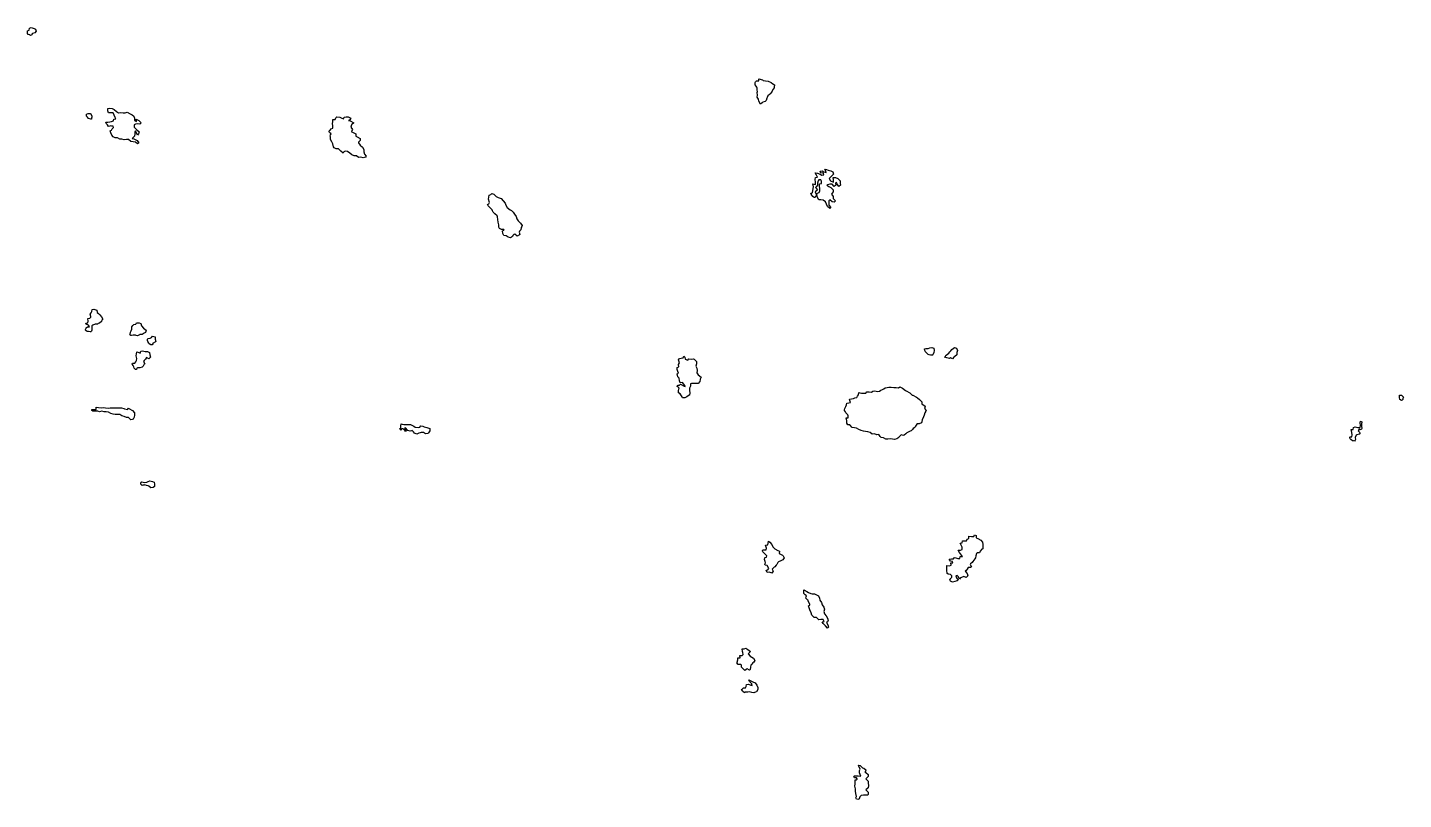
# Model space of a CAD drawing. Extents: x 450006 to 454999, y 6465006 to 6474995.
# Drawn here: x 450026 to 451259, y 6466562 to 6467254 of the extents above; entities that cross this region are included whole.
import ezdxf

# ---------------------------------------------------------------- set-up
doc = ezdxf.new("R2010")
doc.units = 0

msp = doc.modelspace()

# ---------------------------------------------------------------- linework, layer by layer
at = {"layer": '1010'}
for points in [[(450027, 6467248.22), (450026.5, 6467249), (450026.5, 6467249.48), (450026.42, 6467251), (450026.52, 6467251.46), (450027.86, 6467252.12), (450028.3, 6467253.68), (450029.6, 6467254.38), (450032.4, 6467253.58), (450033.54, 6467253), (450034.22, 6467251), (450033, 6467249.58), (450031, 6467249.12), (450030.78, 6467249.2), (450030.86, 6467249), (450030.32, 6467247.66), (450029, 6467247.28), (450028.06, 6467247.92), (450027, 6467248.22), (450027, 6467248.22)], [(450679, 6467201.92), (450678.16, 6467203), (450678.24, 6467203.74), (450678.22, 6467205), (450678.32, 6467205.66), (450679.32, 6467206.66), (450681.34, 6467206.64), (450681.52, 6467208.46), (450684.62, 6467207.36), (450685.32, 6467207), (450687.46, 6467206.52), (450689.7, 6467206.28), (450692.56, 6467205), (450694.04, 6467203.94), (450695.54, 6467203), (450695.16, 6467201), (450695, 6467200.32), (450694.16, 6467199), (450693.14, 6467197), (450693, 6467196.72), (450691.54, 6467195), (450691, 6467194.22), (450689.56, 6467193), (450689, 6467191.74), (450688.64, 6467191), (450687.96, 6467189), (450687, 6467188.02), (450685, 6467187.46), (450684.48, 6467187), (450683, 6467185.7), (450681.5, 6467188.48), (450681, 6467190), (450680, 6467191.98), (450680.2, 6467193.78), (450679.86, 6467196.12), (450680.34, 6467197), (450679.9, 6467198.08), (450679.86, 6467199), (450680, 6467199.98), (450679.64, 6467201), (450679, 6467201.92), (450679, 6467201.92)], [(450081, 6467172.76), (450080.74, 6467173), (450080, 6467173.98), (450079.18, 6467175), (450079.18, 6467176.8), (450080.64, 6467177.34), (450082.64, 6467177.34), (450083.24, 6467177), (450084.1, 6467175), (450083.94, 6467174.04), (450083.84, 6467173), (450083.8, 6467172.18), (450083, 6467172.26), (450081.14, 6467172.84), (450081, 6467172.76), (450081, 6467172.76)], [(450097, 6467168.44), (450096.66, 6467169), (450096.62, 6467169.36), (450097, 6467169.56), (450098.42, 6467169.56), (450100.22, 6467169.76), (450101.7, 6467170.28), (450103.32, 6467170.66), (450103.62, 6467172.36), (450105.44, 6467172.54), (450105, 6467173.76), (450104.04, 6467175.94), (450103, 6467178.04), (450101, 6467178), (450099, 6467178), (450098.28, 6467179.7), (450098.3, 6467181.68), (450100, 6467181.98), (450102.2, 6467181.78), (450103.98, 6467181), (450106.16, 6467179), (450108, 6467177.98), (450109.66, 6467178.32), (450112.08, 6467177.9), (450113.94, 6467178.04), (450115.52, 6467178.46), (450118.46, 6467177), (450120, 6467175.98), (450121.66, 6467175), (450122.36, 6467173), (450122.36, 6467171), (450123.9, 6467170.08), (450123.82, 6467172.16), (450126.16, 6467171), (450128.24, 6467169), (450127, 6467167.74), (450125, 6467167.9), (450123, 6467167.62), (450121.98, 6467167), (450121.98, 6467165), (450124.16, 6467163), (450126.36, 6467161), (450125.78, 6467159), (450125, 6467158), (450124, 6467159.98), (450123, 6467161.82), (450122.4, 6467161), (450122.64, 6467159), (450122.24, 6467157), (450121, 6467155.74), (450120.22, 6467155), (450121.5, 6467154.48), (450124.48, 6467153), (450126.22, 6467151), (450125, 6467150.2), (450123, 6467151.5), (450121, 6467151.86), (450119, 6467152.28), (450117, 6467154.08), (450115, 6467153.96), (450113, 6467153.66), (450111, 6467154.24), (450109, 6467154.32), (450107, 6467155.6), (450105, 6467155.62), (450103, 6467156.5), (450102, 6467157.98), (450101, 6467159.86), (450100.3, 6467161.68), (450101.62, 6467162.36), (450102.28, 6467163.7), (450103.32, 6467164.66), (450103, 6467166), (450102.02, 6467165.96), (450101, 6467166.34), (450100.1, 6467165.88), (450099, 6467165.52), (450097.96, 6467167), (450097, 6467168.44), (450097, 6467168.44)], [(450297, 6467160.32), (450296.52, 6467161), (450296.56, 6467161.42), (450297, 6467161.96), (450297.62, 6467162.36), (450298.3, 6467163.68), (450299.82, 6467164.16), (450299.84, 6467166.14), (450299.7, 6467168.28), (450300, 6467169.98), (450300, 6467171.98), (450302, 6467171.98), (450302.52, 6467173.46), (450303.58, 6467174.4), (450306, 6467173.98), (450307.98, 6467173), (450309.5, 6467172.48), (450310, 6467173.98), (450311.7, 6467174.28), (450313.64, 6467174.34), (450315.9, 6467173), (450315, 6467171.56), (450313.98, 6467171), (450315.32, 6467170.66), (450318.66, 6467169), (450317, 6467167.32), (450316.66, 6467167), (450316.12, 6467165), (450317.58, 6467163), (450317, 6467162), (450316.52, 6467161), (450317.54, 6467160.44), (450320.44, 6467159), (450320.52, 6467157), (450321.7, 6467156.28), (450324.28, 6467155), (450324.36, 6467153), (450323, 6467151.52), (450322.74, 6467151), (450324.42, 6467149), (450326.32, 6467147), (450327.62, 6467145), (450327.5, 6467143), (450328.34, 6467141), (450329.62, 6467139), (450329, 6467138.24), (450327, 6467137.66), (450325, 6467138.22), (450323, 6467138), (450321, 6467139.46), (450319, 6467139.48), (450317, 6467140.32), (450315, 6467141.66), (450313, 6467143.32), (450311, 6467143.54), (450309.82, 6467143), (450309, 6467141.84), (450307, 6467143.4), (450305, 6467145.54), (450303, 6467145.7), (450301, 6467146.54), (450300.58, 6467147.4), (450300, 6467149.98), (450299, 6467151.82), (450297.9, 6467154.08), (450297.76, 6467155), (450297.68, 6467156.3), (450297.54, 6467157), (450297.86, 6467158.12), (450298.32, 6467159), (450297, 6467160.32), (450297, 6467160.32)], [(450729, 6467104), (450728.36, 6467105), (450728, 6467105.98), (450729, 6467105.98), (450729.38, 6467106.6), (450729.9, 6467108.08), (450730, 6467109.98), (450730.28, 6467111.7), (450729.78, 6467114.2), (450732.2, 6467113.78), (450732.22, 6467115.76), (450731.8, 6467118.18), (450732.1, 6467119.88), (450733.86, 6467120.12), (450733, 6467122), (450732, 6467123.98), (450734.08, 6467123.9), (450736.22, 6467123), (450737.88, 6467122.1), (450739.74, 6467122.24), (450739, 6467124), (450737, 6467123.82), (450736.22, 6467125.76), (450738.14, 6467125.84), (450739.7, 6467125), (450741.6, 6467124.38), (450741, 6467126.26), (450740.56, 6467127.42), (450742.02, 6467127), (450743.56, 6467126.42), (450746, 6467125.98), (450747.82, 6467125), (450748.32, 6467123), (450747, 6467121.66), (450746.36, 6467121), (450745, 6467119.62), (450744.54, 6467119), (450745.62, 6467117), (450748.36, 6467115.62), (450748.2, 6467117.78), (450748, 6467119.98), (450749.94, 6467120.04), (450752.04, 6467119), (450754.38, 6467117), (450754.22, 6467115), (450754.62, 6467113), (450753, 6467111.88), (450751.36, 6467114.62), (450751, 6467115.32), (450749.98, 6467115), (450750.22, 6467113), (450749, 6467111.76), (450747, 6467114), (450745, 6467114), (450743, 6467113.38), (450742.38, 6467113), (450744.08, 6467111.9), (450745.98, 6467111), (450747.98, 6467109), (450747.98, 6467107), (450747, 6467106), (450746.34, 6467105), (450747.92, 6467103), (450747.98, 6467101), (450750.1, 6467099), (450749, 6467097.88), (450747, 6467098), (450745, 6467100), (450744.14, 6467099), (450744.12, 6467097), (450743.98, 6467095), (450745.98, 6467093), (450745, 6467092.22), (450743, 6467094), (450742, 6467095.98), (450741, 6467098), (450739, 6467099.76), (450737, 6467099.82), (450735, 6467099.9), (450733.9, 6467102.08), (450733.42, 6467104.56), (450734.06, 6467105.92), (450735.46, 6467106.52), (450736.02, 6467107.96), (450736, 6467109.98), (450735.88, 6467112.1), (450735.82, 6467114.16), (450737.38, 6467114.6), (450737.4, 6467116.58), (450737, 6467117.84), (450735, 6467117.86), (450734.52, 6467117), (450733.98, 6467115), (450733.98, 6467113), (450733, 6467112), (450732.16, 6467111), (450733.86, 6467109), (450733, 6467108.1), (450731.76, 6467107), (450732.6, 6467105), (450732.6, 6467103.38), (450732.08, 6467103), (450731.94, 6467102.04), (450731, 6467101.9), (450729.9, 6467103), (450729, 6467104), (450729, 6467104)], [(450439, 6467094.52), (450438.62, 6467095), (450438.36, 6467095.62), (450439, 6467095.98), (450439.7, 6467096.28), (450440.32, 6467097.66), (450439.36, 6467100.62), (450439.54, 6467102.44), (450439.8, 6467104.18), (450441.4, 6467104.58), (450442.24, 6467105.74), (450443.98, 6467105), (450446.18, 6467103), (450447.86, 6467102.12), (450450.52, 6467101), (450452.56, 6467099), (450454.08, 6467097), (450454.66, 6467095), (450456.12, 6467093), (450458.58, 6467091), (450459.76, 6467090.22), (450461.48, 6467089), (450462.6, 6467087), (450464.2, 6467085), (450464.66, 6467083), (450465.78, 6467081), (450467.96, 6467079), (450469.34, 6467077), (450469, 6467076), (450468.62, 6467075), (450468.18, 6467073), (450467, 6467071.7), (450466.8, 6467071), (450467.38, 6467069), (450467, 6467068.46), (450465, 6467067.32), (450463, 6467069.24), (450461.98, 6467069), (450461, 6467068), (450460.64, 6467067), (450459, 6467065.96), (450457, 6467066.32), (450455, 6467067.52), (450453, 6467068), (450452.18, 6467069.8), (450451.76, 6467072.22), (450453.32, 6467072.66), (450453, 6467073.32), (450451, 6467073.4), (450449, 6467074.16), (450448.44, 6467075.54), (450448.56, 6467077.42), (450448, 6467079.98), (450447.78, 6467082.2), (450447.24, 6467084.74), (450447, 6467085.46), (450445, 6467087.44), (450443.5, 6467089), (450443, 6467089.98), (450442.44, 6467091), (450441, 6467092.52), (450440.52, 6467093), (450439, 6467094.52), (450439, 6467094.52)], [(450079, 6466982.38), (450078.38, 6466983), (450078.32, 6466983.66), (450078.8, 6466985), (450078.84, 6466985.14), (450080, 6466985.98), (450081.9, 6466986.08), (450081, 6466987.46), (450079, 6466988.42), (450078.6, 6466989.38), (450080.34, 6466989.64), (450080.86, 6466991.12), (450080.34, 6466993.64), (450082.16, 6466993.82), (450083.22, 6466994.76), (450083, 6466995.24), (450082.38, 6466997.6), (450083.46, 6466998.52), (450084.06, 6466999.92), (450084.46, 6467001.52), (450085.96, 6467002.02), (450088.56, 6467001), (450088.74, 6466999), (450089.94, 6466998.04), (450091.26, 6466997), (450092.58, 6466995), (450093.76, 6466993), (450093, 6466992), (450092.76, 6466991), (450091, 6466989.36), (450089.74, 6466989), (450089, 6466988.54), (450087, 6466988.52), (450085, 6466987.52), (450084.04, 6466987), (450084.08, 6466985), (450084.12, 6466983), (450083.66, 6466982.32), (450083, 6466981.66), (450082.46, 6466981.52), (450081, 6466982), (450079.96, 6466982.02), (450079, 6466982.38), (450079, 6466982.38)], [(450119, 6466978.28), (450117.94, 6466979), (450118.34, 6466979.64), (450118.58, 6466981), (450118.8, 6466981.18), (450119.32, 6466982.66), (450119.84, 6466984.14), (450119.96, 6466986.02), (450120.74, 6466987.24), (450121.74, 6466988.24), (450123.52, 6466988.46), (450124.16, 6466989.82), (450126.42, 6466989.56), (450127.98, 6466989), (450128.44, 6466987), (450130.16, 6466985), (450132.62, 6466983), (450132.1, 6466981), (450131, 6466980.34), (450129, 6466979.16), (450127, 6466979.2), (450126.6, 6466979), (450125, 6466977.98), (450123.58, 6466978.4), (450123, 6466978.54), (450121.26, 6466978.72), (450121, 6466978.56), (450119.6, 6466978.38), (450119, 6466978.28), (450119, 6466978.28)], [(450135, 6466971.36), (450134.2, 6466973), (450134.02, 6466973.96), (450133.96, 6466975), (450134.34, 6466975.64), (450136.18, 6466975.8), (450137.56, 6466976.42), (450138.36, 6466977.62), (450140.74, 6466977), (450140.74, 6466975), (450141.42, 6466973), (450141, 6466972.64), (450139, 6466971.44), (450138.66, 6466971.32), (450138.66, 6466971), (450137.98, 6466970), (450137, 6466969.88), (450135.32, 6466971), (450135, 6466971.36), (450135, 6466971.36)], [(450121, 6466951.34), (450120.18, 6466953), (450120.38, 6466953.6), (450121, 6466953.68), (450122.44, 6466953.54), (450123.3, 6466954.68), (450124.04, 6466955.94), (450124.18, 6466957.8), (450123.82, 6466960.16), (450124, 6466961.98), (450124.38, 6466963.6), (450126.04, 6466963), (450127.34, 6466962.64), (450127.78, 6466964.2), (450129.48, 6466964.5), (450131.86, 6466964.12), (450133.94, 6466964.04), (450135.76, 6466963), (450136.08, 6466961), (450136.58, 6466959), (450135, 6466957.42), (450133, 6466958.54), (450132.04, 6466957), (450131, 6466956.06), (450130.34, 6466955), (450131.56, 6466953), (450131, 6466952.5), (450129.96, 6466951), (450129, 6466949.9), (450127, 6466949.38), (450125, 6466949.34), (450124.44, 6466949), (450124.02, 6466947.96), (450123, 6466947.78), (450122, 6466949), (450121.72, 6466950.26), (450121.34, 6466951), (450121, 6466951.34), (450121, 6466951.34)], [(450831, 6466963.24), (450830, 6466965), (450829.7, 6466966.28), (450831, 6466966.74), (450831.34, 6466966.64), (450833.2, 6466966.78), (450834.6, 6466967.38), (450836.34, 6466967.64), (450838.16, 6466967), (450838.36, 6466965), (450838.08, 6466963), (450837.36, 6466961), (450837, 6466960.66), (450835.16, 6466960.82), (450835, 6466960.74), (450834, 6466961), (450833, 6466961.24), (450831.24, 6466963), (450831, 6466963.24), (450831, 6466963.24)], [(450849, 6466958.6), (450847.54, 6466959), (450848.64, 6466959.34), (450849, 6466960.44), (450849.32, 6466960.66), (450850.5, 6466961.48), (450851.46, 6466962.52), (450852.32, 6466963.66), (450853.48, 6466964.5), (450854.26, 6466965.72), (450855.42, 6466966.56), (450856.52, 6466967.46), (450858.5, 6466967), (450859.3, 6466965), (450859, 6466963.86), (450858.84, 6466963), (450858.62, 6466961), (450857, 6466959.44), (450856.06, 6466959), (450855, 6466957.42), (450854.22, 6466957.76), (450853, 6466958.4), (450852.14, 6466957.84), (450851, 6466957.98), (450849.7, 6466958.28), (450849, 6466958.6), (450849, 6466958.6)], [(450609, 6466932.42), (450608, 6466933), (450608.78, 6466933.2), (450609, 6466933.7), (450610.28, 6466933.7), (450611.32, 6466934.66), (450614.56, 6466933), (450615.42, 6466932.56), (450615, 6466933.42), (450613, 6466936.18), (450611, 6466936), (450610.32, 6466937.66), (450610, 6466939.98), (450609, 6466941.44), (450608.14, 6466943.84), (450609.46, 6466944.52), (450609, 6466946), (450608.22, 6466947.76), (450608.26, 6466949.72), (450609.84, 6466950.14), (450609.52, 6466952.46), (450610.2, 6466953.78), (450609.52, 6466956.46), (450610.36, 6466957.62), (450611.98, 6466958), (450613.52, 6466958.46), (450614.14, 6466959.84), (450615.06, 6466959), (450615.54, 6466957), (450617.84, 6466956.14), (450618.62, 6466957.36), (450620.78, 6466957.2), (450622.62, 6466957.36), (450623.44, 6466957), (450625.62, 6466955), (450625.6, 6466953), (450625.08, 6466951), (450625.92, 6466949), (450626.22, 6466947), (450625.98, 6466945), (450627.1, 6466943), (450629.84, 6466941), (450629, 6466939.18), (450628.86, 6466939), (450628.52, 6466937), (450627, 6466935.36), (450625, 6466935.34), (450623, 6466935.24), (450621, 6466935.44), (450620.22, 6466935), (450620.28, 6466933), (450619.24, 6466931), (450619.34, 6466929), (450619.48, 6466927), (450619.3, 6466925), (450619, 6466924.82), (450617, 6466923.32), (450616.46, 6466923), (450615, 6466922.42), (450613, 6466922.54), (450612.64, 6466923.34), (450611, 6466926.06), (450609.5, 6466927), (450609.36, 6466928.62), (450609.44, 6466929), (450609.82, 6466930.16), (450610.1, 6466931), (450609, 6466932.42), (450609, 6466932.42)], [(450759, 6466909.82), (450758.12, 6466911), (450758.22, 6466911.76), (450758.38, 6466913), (450758.58, 6466913.4), (450759.36, 6466914.62), (450759.88, 6466916.1), (450760.2, 6466917.78), (450761.92, 6466918.06), (450763.62, 6466918.36), (450763, 6466920), (450762.74, 6466921.24), (450764.3, 6466921.68), (450766.08, 6466921.9), (450767.48, 6466922.5), (450769.28, 6466922.7), (450769.88, 6466924.1), (450770.74, 6466925.24), (450770.86, 6466927.12), (450771.98, 6466927), (450773.38, 6466926.6), (450775.32, 6466926.66), (450777.32, 6466926.66), (450778.2, 6466927.78), (450780.16, 6466927.82), (450782.4, 6466927.58), (450783.62, 6466928.36), (450785.34, 6466928.64), (450787.7, 6466928.28), (450789.42, 6466928.56), (450790.74, 6466929.24), (450792.12, 6466929.86), (450793.44, 6466930.54), (450794.66, 6466931.32), (450796.24, 6466931.74), (450797.8, 6466932.18), (450799.9, 6466932.08), (450802.3, 6466931.68), (450804.34, 6466931.64), (450806.46, 6466931.52), (450807.72, 6466932.26), (450809.98, 6466931), (450812.66, 6466929), (450813.32, 6466928.66), (450816.66, 6466927), (450818.82, 6466925), (450819.24, 6466924.74), (450822.74, 6466923), (450823.54, 6466922.44), (450825.44, 6466921), (450827.44, 6466919), (450827.46, 6466917), (450830.28, 6466915), (450829.7, 6466913), (450831.14, 6466911), (450831, 6466910.4), (450830.16, 6466909), (450829.54, 6466907), (450829, 6466905.5), (450828.8, 6466905), (450827.68, 6466903), (450827.44, 6466901), (450827, 6466900.08), (450825, 6466899.24), (450823, 6466899.14), (450822.82, 6466899), (450821.86, 6466897), (450821, 6466896.02), (450819.52, 6466895), (450819, 6466894.06), (450817.78, 6466893), (450817, 6466892.64), (450815, 6466891.6), (450814, 6466891), (450813, 6466890.16), (450811.48, 6466889), (450811, 6466888.8), (450809, 6466889.24), (450808.52, 6466889), (450807, 6466887.4), (450806.74, 6466887), (450805, 6466885.6), (450803, 6466885.2), (450801, 6466885.42), (450799, 6466885.6), (450797, 6466885.3), (450795, 6466885.52), (450793, 6466886.58), (450791, 6466886.78), (450790.2, 6466887.78), (450789, 6466889.54), (450787, 6466889.3), (450785, 6466890.24), (450783, 6466889.76), (450781, 6466891.42), (450779, 6466891.98), (450777, 6466892.2), (450775, 6466892.46), (450773, 6466893.18), (450771, 6466894.02), (450769, 6466895.14), (450767, 6466895.62), (450765, 6466895.82), (450763, 6466898.22), (450761, 6466898.22), (450760.2, 6466899.78), (450760.18, 6466901.8), (450759.58, 6466904.4), (450761.44, 6466904.54), (450761.38, 6466905), (450761.38, 6466906.6), (450761.24, 6466907), (450761, 6466907.38), (450759.38, 6466909), (450759, 6466909.82), (450759, 6466909.82)], [(450085, 6466910.56), (450084.08, 6466911), (450084, 6466911.98), (450085, 6466911.98), (450086, 6466911.98), (450087.82, 6466912.16), (450088, 6466913.98), (450090.04, 6466913.94), (450092.42, 6466913.56), (450094.28, 6466913.7), (450096.4, 6466913.58), (450098.8, 6466913.18), (450100.34, 6466913.64), (450102.5, 6466913.48), (450104.48, 6466913.5), (450106.58, 6466913.4), (450108.52, 6466913.46), (450110.46, 6466913.52), (450112.66, 6466913), (450113.22, 6466912.76), (450115.9, 6466912.08), (450116.84, 6466913.14), (450117.26, 6466913), (450120.46, 6466911), (450122.2, 6466909), (450122.12, 6466907), (450121.82, 6466905), (450121, 6466903.32), (450120.18, 6466903), (450119, 6466902.84), (450117, 6466904.7), (450115, 6466904.76), (450113, 6466905.78), (450111, 6466906.46), (450109, 6466907.56), (450107, 6466907.4), (450105, 6466907.54), (450103, 6466907.88), (450101, 6466908.52), (450099, 6466909.52), (450097, 6466910.06), (450095, 6466910.04), (450093, 6466910.4), (450091, 6466910.02), (450089.48, 6466910.5), (450089, 6466910.54), (450087.32, 6466910.66), (450087, 6466910.56), (450085.42, 6466910.56), (450085, 6466910.56), (450085, 6466910.56)], [(451257, 6466920.18), (451255.54, 6466921), (451255.2, 6466922.78), (451255.18, 6466923), (451255.2, 6466924.78), (451257, 6466924.8), (451258.76, 6466923), (451258.12, 6466921.86), (451258.06, 6466921), (451257.72, 6466920.26), (451257, 6466920.18), (451257, 6466920.18)], [(451211, 6466885.7), (451210.62, 6466887), (451210.68, 6466887.3), (451211, 6466887.62), (451212.54, 6466887.44), (451212.74, 6466889.24), (451212.6, 6466891.38), (451211.82, 6466894.16), (451213.78, 6466894.2), (451213.96, 6466896.02), (451215.44, 6466896.54), (451218, 6466895.98), (451220, 6466895.98), (451220.2, 6466897.78), (451220.06, 6466899.92), (451220.3, 6466901.68), (451221.34, 6466901), (451221.14, 6466899), (451221.14, 6466897), (451221.44, 6466895), (451221, 6466893.8), (451219, 6466894.48), (451218.26, 6466893), (451220.08, 6466891), (451219, 6466889.92), (451217, 6466889.32), (451216.38, 6466889), (451215.56, 6466887), (451215.92, 6466885), (451215.56, 6466884.42), (451215, 6466883.68), (451214.12, 6466883.86), (451213, 6466884.06), (451211.52, 6466885), (451211, 6466885.7), (451211, 6466885.7)], [(450361, 6466893.64), (450360.02, 6466895), (450360.64, 6466895.34), (450360.66, 6466897), (450360.88, 6466897.1), (450360.94, 6466899.04), (450361.98, 6466899), (450363.46, 6466898.52), (450365.34, 6466898.64), (450367.3, 6466898.68), (450369.46, 6466898.52), (450372.56, 6466897), (450373.66, 6466896.32), (450376.16, 6466895.82), (450377.66, 6466896.32), (450378.6, 6466897.38), (450380.42, 6466897), (450381.58, 6466896.4), (450384.16, 6466895.82), (450386.66, 6466895), (450386.62, 6466893), (450385.58, 6466891), (450385, 6466890.48), (450383, 6466890.34), (450381, 6466891.32), (450379, 6466891.32), (450377.98, 6466891), (450377, 6466890.8), (450375, 6466889.94), (450373, 6466890.86), (450372, 6466891.98), (450371, 6466893.32), (450370.4, 6466893), (450369, 6466892.48), (450367, 6466893.34), (450365, 6466895.46), (450364.04, 6466895), (450365.98, 6466893), (450365.22, 6466892.76), (450365, 6466892), (450364.76, 6466893), (450363, 6466894.74), (450361.4, 6466894.58), (450361, 6466893.64), (450361, 6466893.64)], [(450129, 6466843.8), (450127.8, 6466845), (450127.92, 6466846.06), (450128.12, 6466847), (450128.78, 6466847.2), (450129.98, 6466847), (450131.32, 6466846.66), (450133.22, 6466846.76), (450134.4, 6466847.58), (450135.94, 6466848.04), (450138.36, 6466847.62), (450139.96, 6466847), (450140.02, 6466845), (450140.16, 6466843), (450139, 6466842), (450137, 6466841.76), (450135, 6466843.4), (450134.42, 6466843.56), (450133, 6466843.8), (450131.52, 6466844.46), (450131, 6466844.24), (450129.84, 6466844.14), (450129, 6466843.8), (450129, 6466843.8)], [(450685, 6466784.52), (450684.56, 6466785), (450684.76, 6466785.22), (450685, 6466786.16), (450685.86, 6466786.12), (450687.82, 6466786.16), (450688.28, 6466787.7), (450687.5, 6466790.48), (450689.32, 6466790.66), (450689.82, 6466792.16), (450690, 6466793.98), (450691.2, 6466793), (450693.18, 6466791), (450693.82, 6466789), (450695.82, 6466787), (450698.32, 6466785.66), (450699.78, 6466785), (450699.72, 6466783), (450702.54, 6466781.44), (450703.34, 6466781), (450703.96, 6466779), (450703, 6466777.24), (450702.36, 6466777), (450701, 6466776.52), (450699, 6466775.34), (450698.54, 6466775), (450697.5, 6466773), (450697, 6466772.54), (450695.74, 6466771), (450695, 6466770.76), (450693.22, 6466769), (450694.26, 6466767), (450693, 6466765.36), (450691, 6466766.2), (450689, 6466766.04), (450688.08, 6466767.9), (450689.6, 6466768.38), (450690.48, 6466769.5), (450689, 6466772.2), (450687, 6466772.64), (450686.66, 6466773.32), (450687.5, 6466774.48), (450687, 6466775.64), (450686.4, 6466777.58), (450686.9, 6466779.08), (450687, 6466779.44), (450688.36, 6466779.62), (450688.44, 6466781), (450687, 6466782.26), (450686.38, 6466783), (450685, 6466784.52), (450685, 6466784.52)], [(450851, 6466764.34), (450850, 6466765), (450850, 6466765.98), (450849.78, 6466767), (450849.78, 6466768.2), (450849.8, 6466770.18), (450849.9, 6466772.08), (450852.06, 6466771.92), (450853.56, 6466772.42), (450853.5, 6466774.48), (450855.24, 6466774.74), (450855, 6466775.76), (450853, 6466776.2), (450852, 6466777.98), (450853.9, 6466778.08), (450855.72, 6466778.26), (450856.66, 6466779.32), (450857.98, 6466779), (450859.62, 6466778.36), (450861.46, 6466778.52), (450861.64, 6466780.34), (450863.68, 6466780.3), (450863, 6466781.4), (450861, 6466784), (450860, 6466785.98), (450862, 6466785.98), (450863.5, 6466786.48), (450863.42, 6466788.56), (450863, 6466789.8), (450861.8, 6466792.18), (450863.46, 6466792.52), (450863.74, 6466794.24), (450865.54, 6466794.44), (450867.54, 6466794.44), (450868.08, 6466795.9), (450869.52, 6466796.46), (450869.54, 6466798.44), (450871.9, 6466798.08), (450873.84, 6466798.14), (450874.44, 6466799.54), (450875.98, 6466799), (450876.14, 6466797), (450877.62, 6466796.36), (450880.18, 6466795), (450881.6, 6466793), (450882.14, 6466791), (450882.1, 6466789), (450881.98, 6466787), (450881, 6466786.74), (450879.58, 6466785), (450879, 6466783.5), (450877, 6466783.46), (450876.24, 6466783), (450875.7, 6466781), (450875.38, 6466779), (450875, 6466778.28), (450873.98, 6466777), (450873, 6466775.64), (450872.38, 6466775), (450871, 6466773.6), (450870.6, 6466773), (450871.9, 6466771), (450871, 6466770.48), (450869, 6466770.4), (450867.98, 6466769), (450867, 6466767.72), (450866.26, 6466767), (450867.9, 6466765), (450868.66, 6466763), (450867, 6466761.34), (450865, 6466762.34), (450863, 6466761.42), (450861.98, 6466761), (450861, 6466760), (450860.08, 6466761.9), (450859, 6466763.38), (450857.9, 6466763), (450858.46, 6466761), (450859.98, 6466759), (450859, 6466758.6), (450857, 6466757.74), (450855, 6466757.4), (450853, 6466758.08), (450852.52, 6466759.46), (450853.4, 6466760.58), (450853.62, 6466761), (450854.16, 6466761.82), (450854.4, 6466763), (450853, 6466764.2), (450851.48, 6466764.5), (450851, 6466764.34), (450851, 6466764.34)], [(450723, 6466746.02), (450721.82, 6466747), (450721.78, 6466748.2), (450721.8, 6466749), (450721.64, 6466750.34), (450724.34, 6466749), (450726, 6466747.98), (450727.98, 6466747), (450729.24, 6466746.74), (450731.2, 6466746.78), (450734.7, 6466745), (450735.84, 6466743), (450736, 6466741), (450737.52, 6466739), (450738.22, 6466737), (450739.5, 6466735), (450740.2, 6466733), (450739.68, 6466731), (450740.14, 6466729), (450741.82, 6466727), (450742.76, 6466725), (450743.5, 6466723), (450743, 6466721.72), (450742.02, 6466721), (450743.3, 6466719), (450743.86, 6466717), (450743, 6466715.9), (450741, 6466718), (450739, 6466720.36), (450738.22, 6466721.76), (450739.96, 6466722.02), (450739, 6466723.68), (450737, 6466723.68), (450735, 6466723.64), (450733, 6466725.5), (450731, 6466725.58), (450729, 6466727.76), (450728.22, 6466729.76), (450727, 6466732.44), (450726.66, 6466733.32), (450725.78, 6466736.2), (450727.22, 6466736.76), (450727, 6466737.66), (450725.66, 6466740.32), (450725.64, 6466741), (450725, 6466741.44), (450723.64, 6466743), (450723.76, 6466744.22), (450724.02, 6466745), (450723, 6466746.02), (450723, 6466746.02)], [(450663, 6466683.58), (450661.58, 6466685), (450662.2, 6466685.78), (450662.22, 6466687), (450662.54, 6466687.44), (450662.6, 6466689.38), (450664.6, 6466689.38), (450664.5, 6466691.48), (450666.5, 6466691.48), (450667.44, 6466692.54), (450667, 6466694.3), (450666.78, 6466695.2), (450666.44, 6466697.54), (450668.38, 6466697.6), (450669.8, 6466698.18), (450671.68, 6466697), (450673.86, 6466695), (450673, 6466694.14), (450671.88, 6466693), (450673.6, 6466691), (450676.64, 6466689), (450677.68, 6466687), (450677, 6466685.46), (450676.04, 6466685), (450675, 6466683.82), (450674.12, 6466683), (450673.9, 6466681), (450673.62, 6466679), (450673, 6466678.34), (450671, 6466679.46), (450669.94, 6466679), (450669, 6466678), (450667, 6466679.96), (450665.96, 6466681), (450665.96, 6466682.02), (450665.74, 6466683), (450665, 6466683.46), (450664.4, 6466683.58), (450663, 6466683.58), (450663, 6466683.58)], [(450667, 6466659.72), (450666, 6466661), (450666.48, 6466661.5), (450667, 6466661.94), (450667.54, 6466662.44), (450669.54, 6466662.44), (450670.2, 6466663.78), (450670.36, 6466665.62), (450672.12, 6466665.86), (450674.3, 6466665), (450675.34, 6466664.64), (450675, 6466666.2), (450673, 6466668.22), (450672.3, 6466669.68), (450673.68, 6466669), (450675.98, 6466668), (450678.26, 6466667), (450679.46, 6466665), (450680.44, 6466663), (450680.5, 6466661), (450679.38, 6466659), (450679, 6466658.84), (450677, 6466658.1), (450675, 6466658.28), (450673, 6466658.88), (450671.44, 6466658.54), (450671, 6466658.56), (450669.2, 6466658.78), (450669, 6466658.18), (450667.44, 6466659), (450667, 6466659.72), (450667, 6466659.72)], [(450767, 6466582), (450766.42, 6466583), (450766.66, 6466583.32), (450767, 6466583.56), (450768.42, 6466583.56), (450770.32, 6466583.66), (450772.64, 6466583.34), (450771.56, 6466586.42), (450771.58, 6466588.4), (450772.28, 6466589.7), (450771, 6466592.46), (450770.64, 6466593.34), (450772.02, 6466593), (450774.36, 6466591), (450775.46, 6466590.52), (450777.34, 6466589), (450777, 6466587.5), (450776.38, 6466587), (450777.38, 6466586.6), (450779.3, 6466585), (450779.26, 6466583), (450779, 6466582.74), (450777.24, 6466581), (450779.32, 6466579), (450779.42, 6466577), (450779.62, 6466575), (450779.32, 6466573), (450779, 6466572.68), (450777.28, 6466571), (450779.44, 6466569), (450779.36, 6466567), (450779, 6466566.28), (450777, 6466566.24), (450775, 6466566.24), (450773, 6466566.16), (450771.82, 6466565), (450771.26, 6466563), (450771, 6466562.48), (450769, 6466562.8), (450768.14, 6466563.84), (450768.8, 6466565.18), (450768.24, 6466567.74), (450768.06, 6466569.92), (450768, 6466571.98), (450767.44, 6466574.54), (450767.54, 6466576.44), (450767.8, 6466578.18), (450767.76, 6466580.22), (450769, 6466580.22), (450769.42, 6466580.56), (450769.46, 6466581), (450769, 6466582), (450767.98, 6466582), (450767, 6466582), (450767, 6466582)]]:
    msp.add_lwpolyline(points, dxfattribs=at)

doc.saveas('drawing.dxf')
